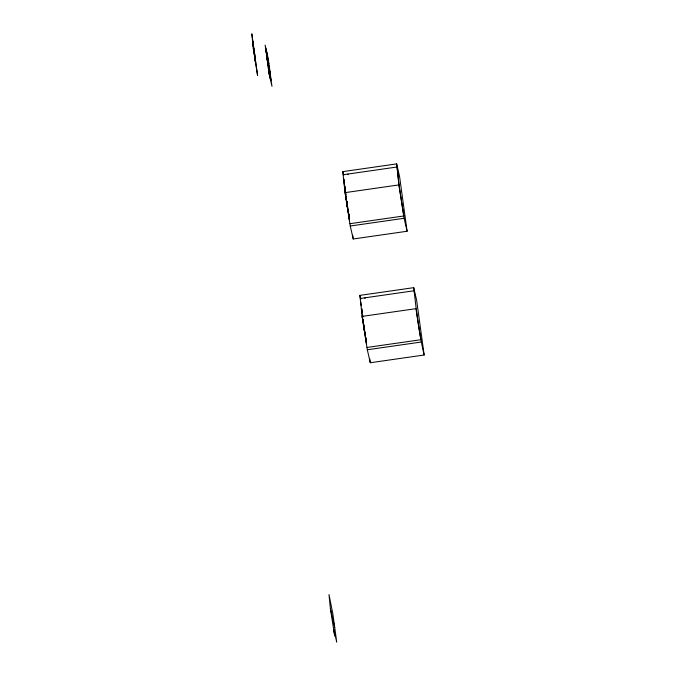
<?xml version="1.0" encoding="UTF-8"?>
<svg xmlns="http://www.w3.org/2000/svg" width="676" height="676" viewBox="0 0 676 676"><rect width="100%" height="100%" fill="white"/><g stroke="black" fill="none" stroke-linecap="round" stroke-linejoin="round"><path stroke-width="1.01" d="M342.791 171.628L396.66 163.896L399.592 176.681L407.096 231.251L353.227 238.983L350.252 226.012L345.047 192.635L342.791 171.628L343.695 175.557M343.222 174.729L397.091 166.997L398.916 184.911L403.8 215.965L349.94 223.697M345.047 192.635L398.916 184.911M350.252 226.012L404.121 218.28L407.096 231.251M366.037 339.031L365.589 337.062L366.527 343.907L362.302 317.23L359.86 295.387L413.72 287.655L416.653 300.431L424.156 355.01L370.287 362.733L367.321 349.762L362.116 316.393L415.977 308.662L420.869 339.724L367 347.447M360.283 298.479L414.151 290.756C416.441 312.304 419.188 333.902 424.156 355.01M367.321 349.762L421.182 342.039M345.047 189.305L344.566 186.23L347.608 208.411L346.856 201.524M346.425 198.643L346.011 196.826L347.608 208.411M347.109 202.47L346.923 201.634L347.16 203.341M348.715 214.14L349.086 215.745M359.86 295.387L360.756 299.316M361.863 309.439L361.677 308.602L361.939 310.546M362.666 315.269L362.48 314.433L362.699 316.072M362.302 317.23L363.342 322.511M365.344 333.665L364.981 332.06L365.319 335.119M265.947 50.945L266.682 54.181M266.995 55.525L268.871 63.73M266.741 56.784L269.673 69.56M267.096 59.344L270.02 72.121M267.451 61.905L270.375 74.681M268.254 67.735L268.989 70.972M269.301 72.315L271.177 80.512M269.056 73.574L271.98 86.351L268.068 57.891L265.144 45.115L269.242 74.411M253.28 48.309L257.607 75.712L251.844 33.8L253.28 48.309L254.675 54.393L255.629 63.189L252.478 40.188L254.675 54.393M330.387 608.628L334.713 636.032L333.809 629.424L336.733 642.2L332.82 613.74L328.992 594.584L330.387 608.628L334.704 627.489M345.242 193.471L349.467 220.148L348.664 214.284M345.52 192.381L345.842 194.426M361.981 313.292L361.466 308.957L361.947 312.033M362.42 315.109L362.742 317.154M363.063 319.207L363.384 321.261M364.668 332.17L363.511 324.497L364.668 332.17L364.237 328.232M363.299 323.01L362.775 319.309M344.54 186.17L345.073 190.049M345.343 191.984L345.74 194.891M361.466 308.957L362.006 312.827M362.268 314.771L362.674 317.678M396.66 163.896L399.11 185.748L404.121 218.28M413.72 287.655L414.633 294.263M347.844 174.062L347.946 174.746M364.913 297.82L365.006 298.505M352.703 235.197L353.227 238.983M369.772 358.956L370.287 362.733M348.867 213.624L349.137 215.568M343.83 179.182L344.481 183.897M344.743 185.815L345.149 188.739M347.388 205.014L348.529 213.303M360.764 301.995L361.288 305.772M364.339 327.945L364.677 330.403M345.419 193.421L345.715 195.558M266.767 52.196L268.372 63.874M269.073 68.986L270.679 80.655M266.192 49.686L270.104 78.146M265.879 48.351L269.792 76.811M252.478 40.188L255.629 63.189M362.218 315.16L362.488 317.179M345.157 191.401L344.54 186.407M363.806 324.294L364.026 326.263M343.805 179.233L344.405 185.199"/></g></svg>
